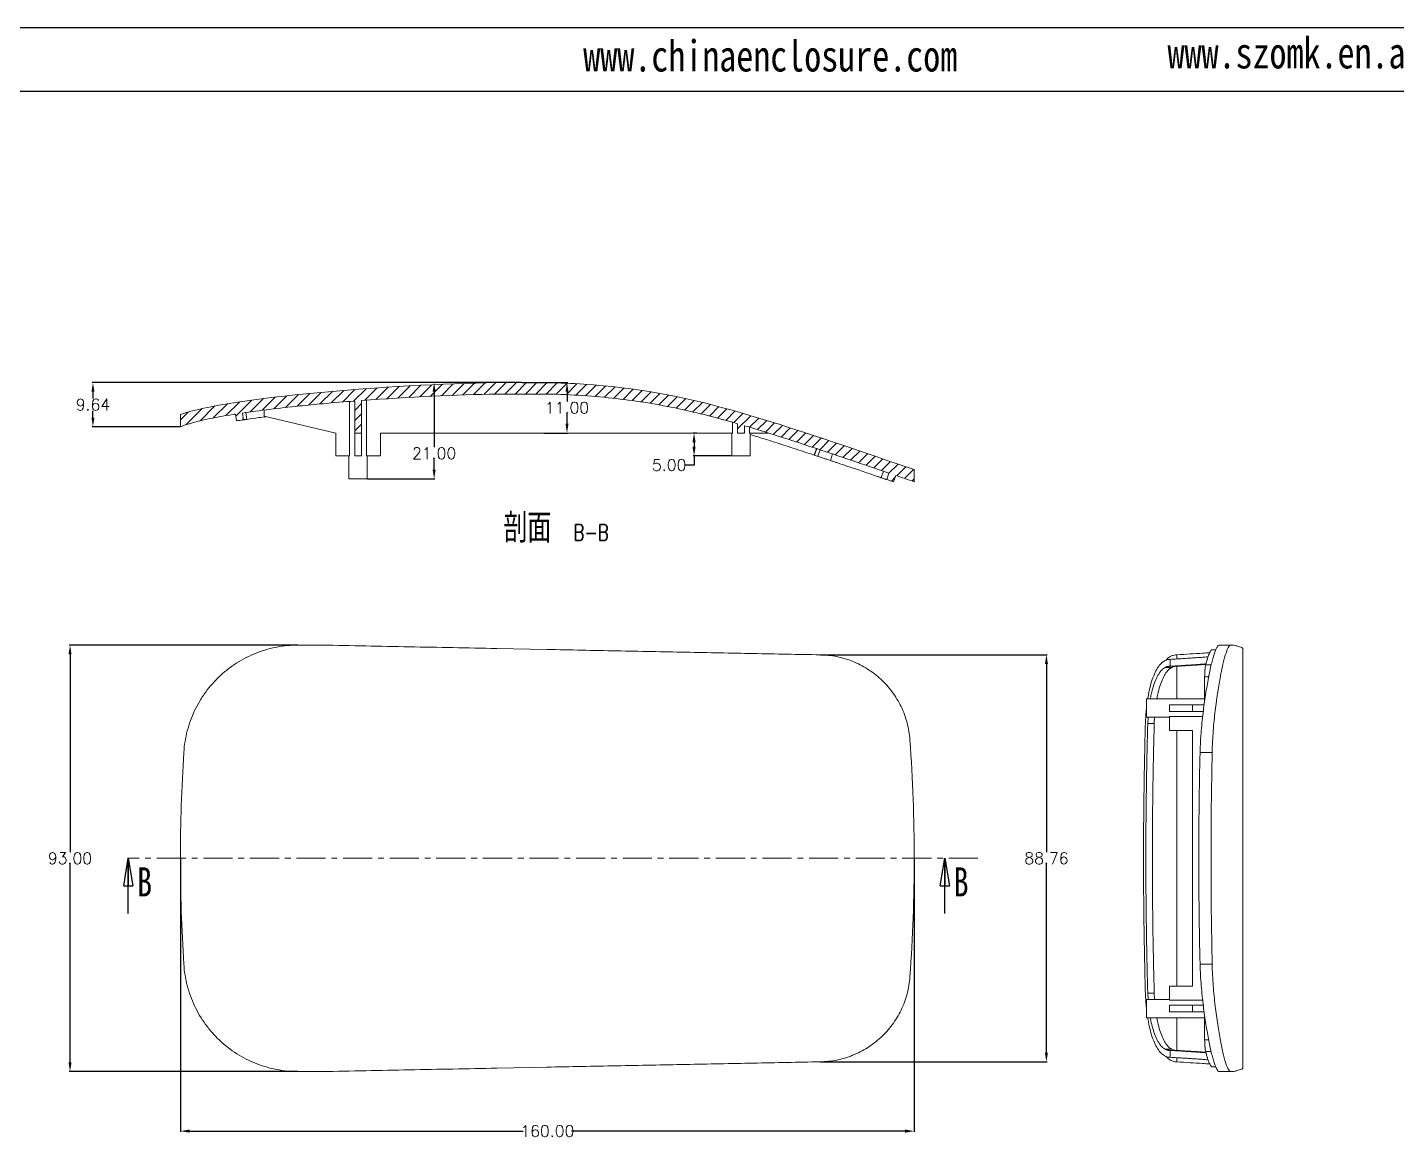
# Model space of a CAD drawing. Header units: inches. Extents: x 1181 to 2938, y 573 to 1158.
# Drawn here: x 2291.6 to 2590.2, y 915.7 to 1158.1 of the extents above; entities that cross this region are included whole.
import ezdxf

# ---------------------------------------------------------------- set-up
doc = ezdxf.new("R2010")
doc.units = ezdxf.units.IN
doc.linetypes.add('CENTER', pattern=[10.16, 6.35, -1.27, 1.27, -1.27])
doc.layers.add('文字', color=81, linetype='Continuous')
doc.styles.add('SLDTEXTSTYLE0', font='TXT', dxfattribs={"width": 0.75})
doc.styles.add('SLDTEXTSTYLE1', font='TXT', dxfattribs={"width": 0.75, "bigfont": 'bigfont'})
doc.styles.add('SLDTEXTSTYLE3', font='TXT', dxfattribs={"width": 0.75, "bigfont": 'bigfont'})
doc.styles.get("Standard").update_dxf_attribs({"font": 'txt', "bigfont": 'gbcbig.shx'})
doc.styles.add('宋体', font='', dxfattribs={"width": 0.8, "height": 3.5})
doc.styles.get('宋体').set_extended_font_data('SimSun')
doc.dimstyles.new('2.5', dxfattribs={"dimtxt": 2.5, "dimasz": 2, "dimexe": 0.18, "dimexo": 0.0625, "dimgap": 0.09, "dimtad": 0, "dimtih": 1, "dimtoh": 1, "dimzin": 0, "dimdsep": 46, "dimtxsty": 'Standard', "dimcen": 2, "dimadec": 0, "dimazin": 0, "dimtfac": 1, "dimtofl": 0, "dimtmove": 0, "dimatfit": 3, "dimfxl": 1, "dimtolj": 1, "dimtzin": 0, "dimarcsym": 0})

# ---------------------------------------------------------------- blocks, each defined once
blk = doc.blocks.new('_CLOSED')
at = {"color": 0, "linetype": 'ByBlock', "lineweight": -2}
for p, q in [((-1, 0.166667), (0, 0)), ((-1, 0.166667), (-1, -0.166667)), ((0, 0), (-1, -0.166667)), ((0, 0), (-1, 0))]:
    blk.add_line(p, q, dxfattribs=at)
blk = doc.blocks.new('SW_NOTE_3')
at = {"color": 0, "linetype": 'Continuous', "lineweight": 0, "attachment_point": 2}
for s, insert, char_height, style in [('剖面', (8.33, 8.19), 6.35, 'SLDTEXTSTYLE1'), ('B-B', (22.23, 5.8), 3.5, 'SLDTEXTSTYLE3')]:
    blk.add_mtext(s, dxfattribs=dict(at, insert=insert, char_height=char_height, style=style))
blk = doc.blocks.new('*D74')
at = {"color": 0, "lineweight": -2}
for p, q in [((2325.02, 976.81), (2325.02, 917.2)), ((2485.02, 976.81), (2485.02, 917.2)), ((2327.02, 917.38), (2399.72, 917.38)), ((2483.02, 917.38), (2410.32, 917.38))]:
    blk.add_line(p, q, dxfattribs=at)
at = {"color": 0}
for points in [[(2327.02, 917.72), (2327.02, 917.05), (2325.02, 917.38)], [(2483.02, 917.72), (2483.02, 917.05), (2485.02, 917.38)]]:
    blk.add_solid(points, dxfattribs=at)
at = {"layer": 'Defpoints', "color": 0}
for p in [(2325.02, 976.87), (2485.02, 976.87), (2485.02, 917.38)]:
    blk.add_point(p, dxfattribs=at)
at = {"color": 0, "insert": (2405.02, 917.38), "char_height": 2.5, "attachment_point": 5}
blk.add_mtext('\\A1;160.00', dxfattribs=at)
blk = doc.blocks.new('*D75')
at = {"color": 0, "lineweight": -2}
for p, q in [((2464.6, 1021.25), (2514.03, 1021.25)), ((2513.85, 1019.25), (2513.85, 978.21)), ((2513.85, 934.49), (2513.85, 975.53)), ((2464.6, 932.49), (2514.03, 932.49))]:
    blk.add_line(p, q, dxfattribs=at)
at = {"color": 0}
for points in [[(2513.51, 1019.25), (2514.18, 1019.25), (2513.85, 1021.25)], [(2513.51, 934.49), (2514.18, 934.49), (2513.85, 932.49)]]:
    blk.add_solid(points, dxfattribs=at)
at = {"layer": 'Defpoints', "color": 0}
for p in [(2464.54, 1021.25), (2513.85, 1021.25), (2464.54, 932.49)]:
    blk.add_point(p, dxfattribs=at)
at = {"color": 0, "insert": (2513.85, 976.87), "char_height": 2.5, "attachment_point": 5}
blk.add_mtext('\\A1;88.76', dxfattribs=at)
blk = doc.blocks.new('*D76')
at = {"color": 0, "lineweight": -2}
for p, q in [((2350.64, 1023.37), (2300.76, 1023.37)), ((2300.94, 1021.37), (2300.94, 978.21)), ((2300.94, 932.37), (2300.94, 975.53)), ((2350.64, 930.37), (2300.76, 930.37))]:
    blk.add_line(p, q, dxfattribs=at)
at = {"color": 0}
for points in [[(2300.61, 1021.37), (2301.27, 1021.37), (2300.94, 1023.37)], [(2300.61, 932.37), (2301.27, 932.37), (2300.94, 930.37)]]:
    blk.add_solid(points, dxfattribs=at)
at = {"layer": 'Defpoints', "color": 0}
for p in [(2300.94, 1023.37), (2350.71, 1023.37), (2350.71, 930.37)]:
    blk.add_point(p, dxfattribs=at)
at = {"color": 0, "insert": (2300.94, 976.87), "char_height": 2.5, "attachment_point": 5}
blk.add_mtext('\\A1;93.00', dxfattribs=at)
blk = doc.blocks.new('*D77')
at = {"color": 0, "lineweight": -2}
for p, q in [((2399.38, 1080.62), (2305.76, 1080.62)), ((2305.94, 1078.62), (2305.94, 1077.14)), ((2305.94, 1072.98), (2305.94, 1074.46)), ((2324.96, 1070.98), (2305.76, 1070.98))]:
    blk.add_line(p, q, dxfattribs=at)
at = {"color": 0}
for points in [[(2305.61, 1078.62), (2306.27, 1078.62), (2305.94, 1080.62)], [(2305.61, 1072.98), (2306.27, 1072.98), (2305.94, 1070.98)]]:
    blk.add_solid(points, dxfattribs=at)
at = {"layer": 'Defpoints', "color": 0}
for p in [(2399.44, 1080.62), (2305.94, 1070.98), (2325.02, 1070.98)]:
    blk.add_point(p, dxfattribs=at)
at = {"color": 0, "insert": (2305.94, 1075.8), "char_height": 2.5, "attachment_point": 5}
blk.add_mtext('\\A1;9.64', dxfattribs=at)
blk = doc.blocks.new('*D78')
at = {"color": 0, "lineweight": -2}
for p, q in [((2399.38, 1080.62), (2380.16, 1080.62)), ((2380.34, 1078.62), (2380.34, 1066.54)), ((2380.34, 1061.62), (2380.34, 1063.86)), ((2365.83, 1059.62), (2380.52, 1059.62))]:
    blk.add_line(p, q, dxfattribs=at)
at = {"color": 0}
for points in [[(2380, 1078.62), (2380.67, 1078.62), (2380.34, 1080.62)], [(2380, 1061.62), (2380.67, 1061.62), (2380.34, 1059.62)]]:
    blk.add_solid(points, dxfattribs=at)
at = {"layer": 'Defpoints', "color": 0}
for p in [(2380.34, 1080.62), (2399.44, 1080.62), (2365.77, 1059.62)]:
    blk.add_point(p, dxfattribs=at)
at = {"color": 0, "insert": (2380.34, 1065.2), "char_height": 2.5, "attachment_point": 5}
blk.add_mtext('\\A1;21.00', dxfattribs=at)
blk = doc.blocks.new('*D79')
at = {"color": 0, "lineweight": -2}
for p, q in [((2437.61, 1069.62), (2436.83, 1069.62)), ((2437.01, 1067.62), (2437.01, 1066.62)), ((2445.21, 1064.62), (2436.83, 1064.62)), ((2437.01, 1064.62), (2437.01, 1062.62)), ((2437.01, 1062.62), (2435.01, 1062.62))]:
    blk.add_line(p, q, dxfattribs=at)
at = {"color": 0}
for points in [[(2436.68, 1067.62), (2437.35, 1067.62), (2437.01, 1069.62)], [(2436.68, 1066.62), (2437.35, 1066.62), (2437.01, 1064.62)]]:
    blk.add_solid(points, dxfattribs=at)
at = {"layer": 'Defpoints', "color": 0}
for p in [(2437.67, 1069.62), (2437.01, 1064.62), (2445.27, 1064.62)]:
    blk.add_point(p, dxfattribs=at)
at = {"color": 0, "insert": (2431.59, 1062.62), "char_height": 2.5, "attachment_point": 5}
blk.add_mtext('\\A1;5.00', dxfattribs=at)
blk = doc.blocks.new('*D80')
at = {"color": 0, "lineweight": -2}
for p, q in [((2399.5, 1080.62), (2409.49, 1080.62)), ((2409.31, 1078.62), (2409.31, 1076.46)), ((2409.31, 1071.62), (2409.31, 1073.78)), ((2404.24, 1069.62), (2409.49, 1069.62))]:
    blk.add_line(p, q, dxfattribs=at)
at = {"color": 0}
for points in [[(2408.98, 1078.62), (2409.64, 1078.62), (2409.31, 1080.62)], [(2408.98, 1071.62), (2409.64, 1071.62), (2409.31, 1069.62)]]:
    blk.add_solid(points, dxfattribs=at)
at = {"layer": 'Defpoints', "color": 0}
for p in [(2399.44, 1080.62), (2409.31, 1080.62), (2404.17, 1069.62)]:
    blk.add_point(p, dxfattribs=at)
at = {"color": 0, "insert": (2409.31, 1075.12), "char_height": 2.5, "attachment_point": 5}
blk.add_mtext('\\A1;11.00', dxfattribs=at)

msp = doc.modelspace()

# ---------------------------------------------------------------- hatches: boundary and pattern name
at = {"linetype": 'Continuous', "lineweight": 0}
h = msp.add_hatch(dxfattribs=at)
h.set_pattern_fill('ANSI31', color=4, scale=0.5, style=0)
h.set_pattern_definition([(45, (0, 15.9233), (-1.122532, 1.122532), [])])
edge = h.paths.add_edge_path(flags=0)
edge.add_line((2479.516, 1060.87), (2479.033, 1059.45))
edge.add_spline(control_points=[(2479.033, 1059.45), (2479.534, 1059.279), (2480.035, 1059.109), (2480.535, 1058.938)], knot_values=[0.0166373, 0.0166373, 0.0166373, 0.0166373, 0.0182245, 0.0182245, 0.0182245, 0.0182245], weights=[1, 1, 1, 1], degree=3, periodic=0)
edge.add_line((2480.535, 1058.938), (2481.018, 1060.359))
edge.add_spline(control_points=[(2481.018, 1060.359), (2482.323, 1059.915), (2483.656, 1059.462), (2485.018, 1059)], knot_values=[0.8947239, 0.8947239, 0.8947239, 0.8947239, 1.0781393, 1.0781393, 1.0781393, 1.0781393], weights=[1, 1, 1, 1], degree=3, periodic=0)
edge.add_line((2485.018, 1059), (2485.018, 1061.64))
edge.add_spline(control_points=[(2485.018, 1061.64), (2451.442, 1073.034), (2434.251, 1079.395), (2407.77, 1080.555), (2404.903, 1080.617)], knot_values=[0.0003332, 0.0003332, 0.0003332, 0.0003332, 0.505522, 0.5616911, 0.5616911, 0.5616911, 0.5616911], weights=[1, 1, 1, 1, 1], degree=3, periodic=0)
edge.add_line((2404.903, 1080.617), (2393.973, 1080.617))
edge.add_spline(control_points=[(2393.973, 1080.617), (2370.777, 1080.203), (2335.751, 1077.446), (2325.018, 1073.657)], knot_values=[0.6262691, 0.6262691, 0.6262691, 0.6262691, 0.9987031, 0.9987031, 0.9987031, 0.9987031], weights=[1, 1, 1, 1], degree=3, periodic=0)
edge.add_line((2325.018, 1073.657), (2325.018, 1070.975))
edge.add_spline(control_points=[(2325.018, 1070.975), (2326.236, 1071.502), (2328.24, 1072.07), (2332.463, 1072.974), (2334.382, 1073.326), (2336.662, 1073.692), (2336.84, 1073.72), (2337.018, 1073.748)], knot_values=[-0.1276817, -0.1276817, -0.1276817, -0.1276817, 0.25, 0.25, 0.5, 0.5, 0.520938, 0.520938, 0.520938, 0.520938], weights=[1, 1, 1, 1, 1, 1, 1, 1], degree=3, periodic=0)
edge.add_line((2337.018, 1073.748), (2337.251, 1072.266))
edge.add_spline(control_points=[(2337.251, 1072.266), (2337.747, 1072.344), (2338.243, 1072.42), (2338.739, 1072.494)], knot_values=[0, 0, 0, 0, 0.0015043, 0.0015043, 0.0015043, 0.0015043], weights=[1, 1, 1, 1], degree=3, periodic=0)
edge.add_line((2338.739, 1072.494), (2338.518, 1073.977))
edge.add_spline(control_points=[(2338.518, 1073.977), (2342.254, 1074.533), (2346.475, 1075.048), (2350.962, 1075.511)], knot_values=[0.578401, 0.578401, 0.578401, 0.578401, 1, 1, 1, 1], weights=[1, 1, 1, 1], degree=3, periodic=0)
edge.add_spline(control_points=[(2350.962, 1075.511), (2352.651, 1075.686), (2354.377, 1075.853), (2356.13, 1076.013)], knot_values=[0, 0, 0, 0, 1, 1, 1, 1], weights=[1, 1, 1, 1], degree=3, periodic=0)
edge.add_spline(control_points=[(2356.13, 1076.013), (2358.39, 1076.219), (2360.694, 1076.412), (2363.018, 1076.591)], knot_values=[0, 0, 0, 0, 0.1787733, 0.1787733, 0.1787733, 0.1787733], weights=[1, 1, 1, 1], degree=3, periodic=0)
edge.add_line((2363.018, 1076.591), (2363.018, 1069.617))
edge.add_line((2363.018, 1069.617), (2364.518, 1069.617))
edge.add_line((2364.518, 1069.617), (2364.518, 1076.705))
edge.add_spline(control_points=[(2364.518, 1076.705), (2374.73, 1077.465), (2385.228, 1077.96), (2393.996, 1078.117)], knot_values=[0.2171637, 0.2171637, 0.2171637, 0.2171637, 1, 1, 1, 1], weights=[1, 1, 1, 1], degree=3, periodic=0)
edge.add_line((2393.996, 1078.117), (2404.876, 1078.117))
edge.add_spline(control_points=[(2404.876, 1078.117), (2407.685, 1078.056), (2410.277, 1077.942), (2415.276, 1077.615), (2417.682, 1077.401), (2424.724, 1076.602), (2429.186, 1075.862), (2437.855, 1074.008), (2442.053, 1072.928), (2446.518, 1071.641)], knot_values=[0, 0, 0, 0, 0.125, 0.125, 0.25, 0.25, 0.5, 0.5, 0.729582, 0.729582, 0.729582, 0.729582], weights=[1, 1, 1, 1, 1, 1, 1, 1, 1, 1], degree=3, periodic=0)
edge.add_line((2446.518, 1071.641), (2446.518, 1069.617))
edge.add_line((2446.518, 1069.617), (2448.018, 1069.617))
edge.add_line((2448.018, 1069.617), (2448.018, 1071.203))
edge.add_spline(control_points=[(2448.018, 1071.203), (2452.847, 1069.781), (2458.005, 1068.12), (2463.748, 1066.206)], knot_values=[0.7551165, 0.7551165, 0.7551165, 0.7551165, 1, 1, 1, 1], weights=[1, 1, 1, 1], degree=3, periodic=0)
edge.add_spline(control_points=[(2463.748, 1066.206), (2468.547, 1064.607), (2473.754, 1062.83), (2479.516, 1060.87)], knot_values=[0, 0, 0, 0, 0.8237288, 0.8237288, 0.8237288, 0.8237288], weights=[1, 1, 1, 1], degree=3, periodic=0)

# ---------------------------------------------------------------- linework, layer by layer
for p, q in [((2110.635, 1158.076), (2938.16, 1158.076)), ((2132.048, 1144.144), (2924.229, 1144.144))]:
    msp.add_line(p, q)
at = {"color": 7, "linetype": 'Continuous', "lineweight": 15}
for p, q in [((2393.973, 1080.617), (2404.903, 1080.617)), ((2404.876, 1078.117), (2393.996, 1078.117)), ((2361.914, 1076.505), (2361.914, 1064.617)), ((2363.018, 1076.591), (2363.018, 1069.617)), ((2364.518, 1069.617), (2364.518, 1076.705)), ((2365.622, 1064.617), (2365.622, 1076.786)), ((2325.018, 1073.657), (2325.018, 1070.975)), ((2337.251, 1072.266), (2337.018, 1073.748)), ((2338.518, 1073.977), (2338.739, 1072.494)), ((2339.255, 1074.086), (2339.47, 1072.601)), ((2343.251, 1074.628), (2343.251, 1073.265)), ((2343.251, 1073.265), (2358.914, 1069.617)), ((2445.414, 1071.956), (2445.414, 1069.617)), ((2358.914, 1064.617), (2358.914, 1069.617)), ((2364.518, 1069.617), (2363.018, 1069.617)), ((2363.018, 1064.617), (2363.018, 1069.617)), ((2364.518, 1064.617), (2364.518, 1069.617)), ((2368.622, 1069.617), (2445.414, 1069.617)), ((2368.622, 1064.617), (2368.622, 1069.617)), ((2445.268, 1069.617), (2445.268, 1064.617)), ((2446.518, 1071.641), (2446.518, 1069.617)), ((2448.018, 1069.617), (2446.518, 1069.617)), ((2448.018, 1069.617), (2448.018, 1071.203)), ((2449.122, 1069.617), (2449.122, 1070.876)), ((2449.122, 1069.617), (2453.234, 1069.617)), ((2449.268, 1064.617), (2449.268, 1069.617)), ((2463.699, 1066.222), (2463.225, 1064.799)), ((2463.748, 1066.206), (2463.274, 1064.783)), ((2464.49, 1065.959), (2464.014, 1064.536)), ((2358.914, 1064.617), (2361.914, 1064.617)), ((2361.768, 1064.617), (2361.768, 1059.617)), ((2363.018, 1064.617), (2364.518, 1064.617)), ((2365.622, 1064.617), (2368.622, 1064.617)), ((2365.768, 1059.617), (2365.768, 1064.617)), ((2449.268, 1064.617), (2445.268, 1064.617)), ((2463.274, 1064.783), (2463.225, 1064.799)), ((2467.213, 1065.045), (2466.734, 1063.623)), ((2478.301, 1061.283), (2477.817, 1059.863)), ((2479.033, 1059.45), (2479.516, 1060.87)), ((2481.018, 1060.359), (2480.535, 1058.938)), ((2485.018, 1059), (2485.018, 1061.64)), ((2365.768, 1059.617), (2361.768, 1059.617)), ((2480.535, 1058.938), (2479.033, 1059.45)), ((2404.903, 1022.411), (2393.973, 1022.624)), ((2550.779, 1022.368), (2550.072, 1022.368)), ((2551.564, 1023.368), (2554.077, 1023.368)), ((2556.697, 931.112), (2556.697, 1022.624)), ((2541.124, 1018.48), (2539.703, 1018.48)), ((2542.038, 1018.747), (2540.615, 1018.747)), ((2540.862, 1020.262), (2540.869, 1020.262)), ((2540.862, 1018.761), (2540.862, 1020.262)), ((2540.862, 1018.761), (2540.879, 1018.762)), ((2542.285, 1018.761), (2540.862, 1018.761)), ((2542.302, 1018.762), (2540.879, 1018.762)), ((2542.285, 1018.761), (2542.302, 1018.762)), ((2548.346, 1016.446), (2548.346, 1011.172)), ((2548.346, 1011.618), (2535.697, 1011.618)), ((2535.697, 1009.618), (2535.697, 1011.618)), ((2535.697, 1007.618), (2535.697, 1009.618)), ((2540.697, 1010.368), (2540.697, 1008.868)), ((2540.697, 1010.368), (2545.697, 1010.368)), ((2545.697, 1010.368), (2545.697, 1008.868)), ((2548.237, 1010.368), (2545.697, 1010.368)), ((2535.697, 1007.618), (2540.697, 1007.618)), ((2535.942, 1006.303), (2536.018, 1007.618)), ((2537.362, 1006.303), (2535.942, 1006.303)), ((2537.362, 1006.303), (2537.438, 1007.618)), ((2540.697, 1008.868), (2545.697, 1008.868)), ((2540.697, 1007.764), (2547.913, 1007.764)), ((2540.697, 1007.764), (2540.697, 1004.764)), ((2548.037, 1008.868), (2545.697, 1008.868)), ((2540.697, 1004.764), (2545.697, 1004.764)), ((2545.697, 1004.764), (2545.697, 948.972)), ((2549.983, 999.964), (2547.345, 999.964)), ((2547.345, 953.773), (2549.983, 953.773)), ((2536.018, 946.118), (2535.942, 947.433)), ((2537.362, 947.433), (2535.942, 947.433)), ((2537.438, 946.118), (2537.362, 947.433)), ((2540.697, 945.972), (2540.697, 948.972)), ((2540.697, 948.972), (2545.697, 948.972)), ((2540.697, 946.118), (2535.697, 946.118)), ((2535.697, 946.118), (2535.697, 944.118)), ((2535.697, 944.118), (2535.697, 942.118)), ((2540.697, 945.972), (2547.908, 945.972)), ((2540.697, 943.368), (2540.697, 944.868)), ((2540.697, 944.868), (2545.697, 944.868)), ((2545.697, 943.368), (2545.697, 944.868)), ((2545.697, 944.868), (2548.042, 944.868)), ((2535.697, 942.118), (2548.346, 942.118)), ((2540.697, 943.368), (2545.697, 943.368)), ((2548.231, 943.368), (2545.697, 943.368)), ((2548.346, 942.574), (2548.346, 937.291)), ((2541.123, 935.257), (2539.702, 935.257)), ((2542.038, 934.989), (2540.615, 934.989)), ((2540.862, 933.475), (2540.862, 934.975)), ((2540.879, 934.974), (2540.862, 934.975)), ((2542.285, 934.975), (2540.862, 934.975)), ((2542.302, 934.974), (2540.879, 934.974)), ((2542.302, 934.974), (2542.285, 934.975)), ((2540.869, 933.474), (2540.862, 933.475)), ((2404.903, 931.325), (2393.973, 931.112)), ((2550.767, 931.368), (2550.072, 931.368)), ((2554.077, 930.368), (2551.564, 930.368))]:
    msp.add_line(p, q, dxfattribs=at)
at = {"color": 8, "linetype": 'Continuous', "lineweight": 15}
for p, q in [((2542.285, 1020.346), (2542.285, 1021.262)), ((2542.285, 1011.618), (2542.285, 1018.761)), ((2549.771, 1019.028), (2548.569, 1019.028)), ((2549.223, 1016.446), (2548.346, 1016.446)), ((2542.285, 948.972), (2542.285, 1004.764)), ((2542.285, 934.975), (2542.285, 942.118)), ((2549.223, 937.291), (2548.346, 937.291)), ((2549.77, 934.708), (2548.569, 934.708)), ((2542.285, 932.474), (2542.285, 933.39))]:
    msp.add_line(p, q, dxfattribs=at)
at = {"color": 1, "linetype": 'CENTER', "lineweight": 0}
msp.add_line((2498.921, 976.868), (2313.466, 976.868), dxfattribs=at)
at = {"color": 7, "linetype": 'Continuous', "lineweight": 30}
for p, q in [((2313.642, 964.868), (2313.642, 976.868)), ((2491.688, 964.868), (2491.688, 976.868))]:
    msp.add_line(p, q, dxfattribs=at)
at = {"color": 7, "linetype": 'Continuous', "lineweight": 15}
for points in [[(2325.018, 1073.657), (2335.751, 1077.446), (2370.777, 1080.203), (2393.973, 1080.617)], [(2393.996, 1078.117), (2385.228, 1077.96), (2374.73, 1077.465), (2364.518, 1076.705)], [(2350.962, 1075.511), (2346.475, 1075.048), (2342.254, 1074.533), (2338.518, 1073.977)], [(2356.13, 1076.013), (2354.377, 1075.853), (2352.651, 1075.686), (2350.962, 1075.511)], [(2363.018, 1076.591), (2360.694, 1076.412), (2358.39, 1076.219), (2356.13, 1076.013)], [(2338.739, 1072.494), (2338.243, 1072.42), (2337.747, 1072.344), (2337.251, 1072.266)], [(2463.748, 1066.206), (2458.005, 1068.12), (2452.847, 1069.781), (2448.018, 1071.203)], [(2479.516, 1060.87), (2473.754, 1062.83), (2468.547, 1064.607), (2463.748, 1066.206)], [(2464.014, 1064.536), (2463.766, 1064.619), (2463.519, 1064.701), (2463.274, 1064.783)], [(2485.018, 1059), (2483.656, 1059.462), (2482.323, 1059.915), (2481.018, 1060.359)], [(2350.705, 1023.368), (2352.404, 1023.368), (2354.141, 1023.368), (2355.903, 1023.368)], [(2542.021, 1021.246), (2542.11, 1021.251), (2542.197, 1021.257), (2542.285, 1021.262)], [(2554.077, 1023.368), (2554.253, 1023.368), (2554.421, 1023.368), (2554.582, 1023.368)], [(2539.614, 1019.956), (2539.943, 1020.13), (2540.274, 1020.227), (2540.605, 1020.246)], [(2540.605, 1020.246), (2540.691, 1020.251), (2540.777, 1020.256), (2540.862, 1020.262)], [(2540.615, 1018.747), (2540.698, 1018.752), (2540.78, 1018.756), (2540.862, 1018.761)], [(2541.124, 1018.48), (2541.427, 1018.64), (2541.732, 1018.729), (2542.038, 1018.747)], [(2542.038, 1018.747), (2542.121, 1018.752), (2542.203, 1018.756), (2542.285, 1018.761)], [(2484.097, 1002.676), (2484.712, 994.074), (2485.325, 976.868), (2484.712, 959.662), (2484.097, 951.06)], [(2325.756, 953.773), (2325.264, 961.471), (2324.773, 976.868), (2325.264, 992.265), (2325.756, 999.964)], [(2547.345, 953.773), (2547.167, 961.471), (2546.942, 976.868), (2547.167, 992.265), (2547.345, 999.964)], [(2549.983, 953.773), (2549.826, 961.471), (2549.646, 976.868), (2549.826, 992.265), (2549.983, 999.964)], [(2540.862, 934.975), (2540.78, 934.98), (2540.698, 934.985), (2540.615, 934.989)], [(2542.038, 934.989), (2541.732, 935.007), (2541.426, 935.096), (2541.123, 935.257)], [(2542.285, 934.975), (2542.203, 934.98), (2542.121, 934.985), (2542.038, 934.989)], [(2540.605, 933.49), (2540.273, 933.509), (2539.942, 933.606), (2539.613, 933.78)], [(2540.862, 933.475), (2540.777, 933.48), (2540.691, 933.485), (2540.605, 933.49)], [(2542.021, 932.49), (2542.11, 932.485), (2542.197, 932.48), (2542.285, 932.474)], [(2350.705, 930.368), (2352.404, 930.368), (2354.141, 930.368), (2355.903, 930.368)], [(2554.077, 930.368), (2554.253, 930.368), (2554.421, 930.368), (2554.582, 930.368)]]:
    msp.add_open_spline(points, degree=3, dxfattribs=at)
for points, knots in [([(2446.518, 1071.641), (2442.053, 1072.928), (2437.855, 1074.008), (2429.186, 1075.862), (2424.724, 1076.602), (2417.682, 1077.401), (2415.276, 1077.615), (2410.277, 1077.942), (2407.685, 1078.056), (2404.876, 1078.117)], [0.27041797, 0.27041797, 0.27041797, 0.27041797, 0.5, 0.5, 0.75, 0.75, 0.875, 0.875, 1, 1, 1, 1]), ([(2404.903, 1080.617), (2407.77, 1080.555), (2434.251, 1079.395), (2451.442, 1073.034), (2485.018, 1061.64)], [0.43830889, 0.43830889, 0.43830889, 0.43830889, 0.494478, 0.99966684, 0.99966684, 0.99966684, 0.99966684]), ([(2337.018, 1073.748), (2336.84, 1073.72), (2336.662, 1073.692), (2334.382, 1073.326), (2332.463, 1072.974), (2328.24, 1072.07), (2326.236, 1071.502), (2325.018, 1070.975)], [0.30661077, 0.30661077, 0.30661077, 0.30661077, 0.32754877, 0.32754877, 0.57754877, 0.57754877, 0.95523045, 0.95523045, 0.95523045, 0.95523045]), ([(2339.47, 1072.601), (2339.442, 1072.597), (2339.388, 1072.589), (2339.31, 1072.578), (2339.237, 1072.567), (2339.144, 1072.554), (2339.038, 1072.538), (2338.931, 1072.522), (2338.846, 1072.51), (2338.785, 1072.501), (2338.746, 1072.495), (2338.741, 1072.494), (2338.739, 1072.494)], [0, 0, 0, 0, 0.0625424, 0.1247652, 0.1869392, 0.249334, 0.3745479, 0.4995097, 0.624915, 0.7501059, 0.8750947, 1, 1, 1, 1]), ([(2343.678, 1073.166), (2343.155, 1073.101), (2341.685, 1072.917), (2340.338, 1072.725), (2339.47, 1072.601)], [0, 0, 0, 0, 0.3557724, 1, 1, 1, 1]), ([(2463.225, 1064.799), (2461.862, 1065.252), (2459.139, 1066.156), (2455.048, 1067.476), (2451.76, 1068.516), (2449.83, 1069.092), (2449.268, 1069.259)], [0, 0, 0, 0, 0.2940158, 0.5874973, 0.8800338, 1, 1, 1, 1]), ([(2466.734, 1063.623), (2466.606, 1063.667), (2466.349, 1063.753), (2465.962, 1063.883), (2465.574, 1064.013), (2465.185, 1064.144), (2464.796, 1064.274), (2464.405, 1064.405), (2464.145, 1064.492), (2464.014, 1064.536)], [0, 0, 0, 0, 0.1428997, 0.2856923, 0.4284333, 0.5711788, 0.7139845, 0.8569063, 1, 1, 1, 1]), ([(2477.817, 1059.863), (2477.808, 1059.866), (2477.788, 1059.873), (2477.75, 1059.886), (2477.704, 1059.902), (2477.65, 1059.92), (2477.588, 1059.941), (2477.519, 1059.965), (2477.379, 1060.012), (2477.13, 1060.097), (2476.715, 1060.238), (2476.217, 1060.408), (2475.446, 1060.67), (2474.295, 1061.062), (2472.933, 1061.525), (2471.743, 1061.929), (2470.805, 1062.247), (2469.83, 1062.578), (2468.935, 1062.881), (2468.135, 1063.151), (2467.44, 1063.386), (2466.969, 1063.544), (2466.734, 1063.623)], [0, 0, 0, 0, 0.0179005, 0.0357703, 0.0536208, 0.0714633, 0.0893092, 0.1071697, 0.1250559, 0.1876371, 0.2501728, 0.3126826, 0.3751484, 0.5002778, 0.6250696, 0.6876652, 0.7502938, 0.8126515, 0.8750594, 0.9167012, 0.9583178, 1, 1, 1, 1]), ([(2479.033, 1059.45), (2479.033, 1059.45), (2479.033, 1059.45), (2478.982, 1059.467), (2478.792, 1059.532), (2478.564, 1059.609), (2478.354, 1059.681), (2478.109, 1059.764), (2477.915, 1059.83), (2477.817, 1059.863)], [0, 0, 0, 0, 0.0002302, 0.2504307, 0.5001138, 0.6256701, 0.750827, 0.8755989, 1, 1, 1, 1]), ([(2350.705, 1023.368), (2349.12, 1023.368), (2347.561, 1023.219), (2345.261, 1022.781), (2344.501, 1022.599), (2342.993, 1022.162), (2342.242, 1021.905), (2340.049, 1021.038), (2338.659, 1020.33), (2336.681, 1019.079), (2336.04, 1018.63), (2335.105, 1017.908), (2334.798, 1017.658), (2334.199, 1017.148), (2333.906, 1016.887), (2332.478, 1015.55), (2331.445, 1014.384), (2330.291, 1012.804), (2330.067, 1012.482), (2329.633, 1011.826), (2329.422, 1011.49), (2328.817, 1010.473), (2328.448, 1009.78), (2327.443, 1007.66), (2326.908, 1006.19), (2326.312, 1003.897), (2326.147, 1003.116), (2325.896, 1001.548), (2325.807, 1000.759), (2325.756, 999.964)], [0, 0, 0, 0, 0.125, 0.125, 0.1875, 0.1875, 0.25, 0.25, 0.375, 0.375, 0.4375, 0.4375, 0.46875, 0.46875, 0.5, 0.5, 0.625, 0.625, 0.65625, 0.65625, 0.6875, 0.6875, 0.75, 0.75, 0.875, 0.875, 0.9375, 0.9375, 1, 1, 1, 1]), ([(2355.903, 1023.368), (2359.069, 1023.306), (2362.237, 1023.244), (2368.576, 1023.121), (2371.747, 1023.059), (2378.092, 1022.935), (2381.266, 1022.873), (2387.617, 1022.749), (2390.794, 1022.687), (2393.973, 1022.624)], [0, 0, 0, 0, 0.25, 0.25, 0.5, 0.5, 0.75, 0.75, 1, 1, 1, 1]), ([(2404.903, 1022.411), (2410.013, 1022.311), (2415.095, 1022.212), (2422.66, 1022.064), (2425.172, 1022.015), (2430.176, 1021.917), (2432.668, 1021.869), (2437.634, 1021.772), (2440.108, 1021.723), (2445.042, 1021.627), (2447.501, 1021.579), (2454.84, 1021.436), (2459.694, 1021.341), (2464.538, 1021.246)], [0, 0, 0, 0, 0.25, 0.25, 0.375, 0.375, 0.5, 0.5, 0.625, 0.625, 0.75, 0.75, 1, 1, 1, 1]), ([(2484.097, 1002.676), (2484.006, 1003.953), (2483.795, 1005.198), (2483.308, 1007.021), (2483.117, 1007.62), (2482.677, 1008.805), (2482.427, 1009.391), (2481.606, 1011.087), (2480.962, 1012.151), (2479.854, 1013.648), (2479.459, 1014.132), (2478.628, 1015.06), (2478.195, 1015.5), (2476.845, 1016.751), (2475.878, 1017.495), (2474.327, 1018.477), (2473.793, 1018.781), (2472.711, 1019.335), (2472.161, 1019.585), (2470.484, 1020.258), (2469.332, 1020.605), (2466.955, 1021.089), (2465.751, 1021.223), (2464.538, 1021.246)], [0, 0, 0, 0, 0.125, 0.125, 0.1875, 0.1875, 0.25, 0.25, 0.375, 0.375, 0.4375, 0.4375, 0.5, 0.5, 0.625, 0.625, 0.6875, 0.6875, 0.75, 0.75, 0.875, 0.875, 1, 1, 1, 1]), ([(2539.865, 1020.03), (2539.952, 1020.13), (2540.273, 1020.504), (2540.801, 1020.865), (2541.436, 1021.169), (2541.826, 1021.221), (2542.021, 1021.246)], [0, 0, 0, 0, 0.12488141, 0.46501999, 0.73250953, 1, 1, 1, 1]), ([(2542.285, 1021.262), (2543.258, 1021.319), (2545.204, 1021.434), (2547.579, 1021.588), (2548.998, 1021.685), (2549.476, 1021.724), (2549.479, 1021.724)], [0, 0, 0, 0, 0.37430477, 0.74857256, 0.99846322, 1, 1, 1, 1]), ([(2551.564, 1023.368), (2551.399, 1023.368), (2551.227, 1023.219), (2550.956, 1022.78), (2550.864, 1022.598), (2550.675, 1022.161), (2550.577, 1021.905), (2550.283, 1021.037), (2550.082, 1020.329), (2549.775, 1019.077), (2549.671, 1018.628), (2549.514, 1017.906), (2549.462, 1017.656), (2549.357, 1017.146), (2549.304, 1016.885), (2549.044, 1015.548), (2548.838, 1014.382), (2548.586, 1012.802), (2548.536, 1012.48), (2548.437, 1011.824), (2548.388, 1011.488), (2548.243, 1010.471), (2548.15, 1009.779), (2547.885, 1007.659), (2547.726, 1006.19), (2547.536, 1003.898), (2547.481, 1003.117), (2547.395, 1001.549), (2547.363, 1000.759), (2547.345, 999.964)], [0, 0, 0, 0, 0.125, 0.125, 0.1875, 0.1875, 0.25, 0.25, 0.375, 0.375, 0.4375, 0.4375, 0.46875, 0.46875, 0.5, 0.5, 0.625, 0.625, 0.65625, 0.65625, 0.6875, 0.6875, 0.75, 0.75, 0.875, 0.875, 0.9375, 0.9375, 1, 1, 1, 1]), ([(2550.072, 1022.368), (2549.85, 1022.368), (2549.611, 1022.083), (2549.349, 1021.495), (2549.341, 1021.478), (2549.325, 1021.442), (2549.317, 1021.423), (2549.294, 1021.367), (2549.278, 1021.329), (2549.23, 1021.211), (2549.198, 1021.128), (2549.101, 1020.866), (2549.036, 1020.674), (2548.953, 1020.413), (2548.937, 1020.361), (2548.904, 1020.253), (2548.887, 1020.198), (2548.838, 1020.031), (2548.804, 1019.915), (2548.704, 1019.556), (2548.637, 1019.3), (2548.569, 1019.028)], [0, 0, 0, 0, 0.49999998, 0.49999998, 0.51562498, 0.51562498, 0.53124998, 0.53124998, 0.56249998, 0.56249998, 0.62499997, 0.62499997, 0.74999997, 0.74999997, 0.78124997, 0.78124997, 0.81249997, 0.81249997, 0.87499996, 0.87499996, 0.99999996, 0.99999996, 0.99999996, 0.99999996]), ([(2554.077, 1023.368), (2553.913, 1023.368), (2553.743, 1023.219), (2553.474, 1022.781), (2553.383, 1022.599), (2553.195, 1022.162), (2553.099, 1021.905), (2552.807, 1021.038), (2552.609, 1020.33), (2552.306, 1019.079), (2552.204, 1018.63), (2552.05, 1017.908), (2551.998, 1017.658), (2551.895, 1017.148), (2551.844, 1016.887), (2551.589, 1015.55), (2551.388, 1014.384), (2551.145, 1012.804), (2551.097, 1012.482), (2551.001, 1011.826), (2550.954, 1011.49), (2550.815, 1010.473), (2550.726, 1009.78), (2550.475, 1007.66), (2550.328, 1006.19), (2550.154, 1003.897), (2550.105, 1003.116), (2550.027, 1001.548), (2549.999, 1000.759), (2549.983, 999.964)], [0, 0, 0, 0, 0.125, 0.125, 0.1875, 0.1875, 0.25, 0.25, 0.375, 0.375, 0.4375, 0.4375, 0.46875, 0.46875, 0.5, 0.5, 0.625, 0.625, 0.65625, 0.65625, 0.6875, 0.6875, 0.75, 0.75, 0.875, 0.875, 0.9375, 0.9375, 1, 1, 1, 1]), ([(2554.582, 1023.368), (2554.87, 1023.306), (2555.126, 1023.244), (2555.586, 1023.121), (2555.789, 1023.059), (2556.145, 1022.935), (2556.297, 1022.873), (2556.544, 1022.749), (2556.64, 1022.687), (2556.697, 1022.624)], [0, 0, 0, 0, 0.25, 0.25, 0.5, 0.5, 0.75, 0.75, 1, 1, 1, 1]), ([(2535.919, 1011.618), (2536.027, 1012.244), (2536.263, 1013.615), (2536.768, 1015.445), (2537.383, 1017.108), (2538.077, 1018.429), (2538.825, 1019.428), (2539.351, 1019.78), (2539.614, 1019.956)], [0, 0, 0, 0, 0.1443547, 0.3157821, 0.4867487, 0.6581751, 0.8289782, 1, 1, 1, 1]), ([(2536.499, 1011.618), (2536.559, 1011.961), (2536.737, 1012.971), (2537.145, 1014.416), (2537.696, 1015.916), (2538.32, 1017.105), (2538.993, 1018.004), (2539.466, 1018.321), (2539.703, 1018.48)], [0, 0, 0, 0, 0.0935681, 0.2751723, 0.4562866, 0.6378856, 0.8188264, 1, 1, 1, 1]), ([(2537.919, 1011.618), (2537.979, 1011.961), (2538.157, 1012.971), (2538.565, 1014.416), (2539.116, 1015.916), (2539.741, 1017.105), (2540.414, 1018.004), (2540.887, 1018.321), (2541.124, 1018.48)], [0, 0, 0, 0, 0.0935372, 0.27509, 0.4561706, 0.6377645, 0.8187403, 1, 1, 1, 1]), ([(2539.703, 1018.48), (2539.746, 1018.502), (2539.832, 1018.546), (2539.962, 1018.601), (2540.093, 1018.648), (2540.223, 1018.686), (2540.354, 1018.715), (2540.484, 1018.737), (2540.571, 1018.743), (2540.615, 1018.747)], [0, 0, 0, 0, 0.1428997, 0.2856923, 0.4284333, 0.5711788, 0.7139845, 0.8569063, 1, 1, 1, 1]), ([(2540.869, 1020.262), (2541.321, 1020.289), (2542.226, 1020.342), (2543.549, 1020.422), (2544.805, 1020.5), (2545.985, 1020.577), (2547.112, 1020.655), (2548.173, 1020.733), (2548.8, 1020.787), (2549.098, 1020.812)], [0, 0, 0, 0, 0.14741944, 0.29456163, 0.44122076, 0.57774552, 0.71460019, 0.86416854, 1, 1, 1, 1]), ([(2540.879, 1018.762), (2541.331, 1018.789), (2542.235, 1018.842), (2543.557, 1018.922), (2544.812, 1019.001), (2545.991, 1019.078), (2547.114, 1019.155), (2548.011, 1019.221), (2548.489, 1019.261), (2548.638, 1019.274)], [0, 0, 0, 0, 0.1583155, 0.3163433, 0.4738623, 0.6204722, 0.7674291, 0.9280734, 1, 1, 1, 1]), ([(2542.302, 1018.762), (2542.799, 1018.791), (2543.792, 1018.85), (2545.242, 1018.938), (2546.598, 1019.023), (2547.723, 1019.097), (2548.354, 1019.142), (2548.606, 1019.159)], [0, 0, 0, 0, 0.2222664, 0.4442497, 0.6656874, 0.8663402, 1, 1, 1, 1]), ([(2548.569, 1019.028), (2548.552, 1018.962), (2548.537, 1018.889), (2548.506, 1018.73), (2548.492, 1018.646), (2548.464, 1018.459), (2548.451, 1018.361), (2548.428, 1018.155), (2548.417, 1018.048), (2548.387, 1017.707), (2548.372, 1017.467), (2548.351, 1016.963), (2548.346, 1016.706), (2548.346, 1016.446)], [0, 0, 0, 0, 0.125, 0.125, 0.25, 0.25, 0.375, 0.375, 0.5, 0.5, 0.75, 0.75, 1, 1, 1, 1]), ([(2535.434, 1006.427), (2535.465, 1007.268), (2535.51, 1008.472), (2535.653, 1009.593), (2535.697, 1009.932)], [0, 0, 0, 0, 0.6982897, 1, 1, 1, 1]), ([(2535.434, 947.309), (2535.296, 952.204), (2535.191, 957.127), (2535.119, 962.233), (2535.117, 962.385), (2535.113, 962.693), (2535.111, 962.847), (2535.105, 963.308), (2535.101, 963.616), (2535.09, 964.539), (2535.083, 965.155), (2535.063, 967.002), (2535.052, 968.234), (2535.026, 971.934), (2535.018, 974.403), (2535.018, 979.347), (2535.026, 981.814), (2535.061, 986.744), (2535.087, 989.206), (2535.124, 991.819), (2535.126, 991.975), (2535.131, 992.284), (2535.133, 992.438), (2535.14, 992.902), (2535.145, 993.211), (2535.159, 994.137), (2535.17, 994.755), (2535.202, 996.605), (2535.226, 997.837), (2535.304, 1001.528), (2535.365, 1003.981), (2535.434, 1006.427)], [0, 0, 0, 0, 0.25, 0.25, 0.2578125, 0.2578125, 0.265625, 0.265625, 0.28125, 0.28125, 0.3125, 0.3125, 0.375, 0.375, 0.5, 0.5, 0.62499999, 0.62499999, 0.74999999, 0.74999999, 0.75781249, 0.75781249, 0.76562499, 0.76562499, 0.78124999, 0.78124999, 0.81249999, 0.81249999, 0.87499999, 0.87499999, 0.99999999, 0.99999999, 0.99999999, 0.99999999]), ([(2535.942, 947.433), (2535.925, 948.041), (2535.892, 949.26), (2535.845, 951.089), (2535.802, 952.923), (2535.761, 954.759), (2535.724, 956.599), (2535.69, 958.443), (2535.659, 960.29), (2535.604, 963.974), (2535.546, 969.502), (2535.52, 976.874), (2535.546, 984.244), (2535.611, 990.385), (2535.688, 995.296), (2535.76, 998.978), (2535.843, 1002.646), (2535.909, 1005.085), (2535.942, 1006.303)], [0, 0, 0, 0, 0.03109201, 0.06222955, 0.09341348, 0.12464468, 0.15592403, 0.18725245, 0.21863082, 0.25006008, 0.37495856, 0.50011566, 0.6252158, 0.75005718, 0.81283527, 0.87541365, 0.93779954, 1, 1, 1, 1]), ([(2537.362, 947.433), (2537.225, 952.298), (2537.121, 957.2), (2537.05, 962.294), (2537.048, 962.446), (2537.044, 962.752), (2537.042, 962.905), (2537.036, 963.365), (2537.032, 963.671), (2537.02, 964.59), (2537.013, 965.203), (2536.994, 967.043), (2536.983, 968.27), (2536.957, 971.954), (2536.949, 974.413), (2536.949, 979.337), (2536.957, 981.794), (2536.992, 986.703), (2537.018, 989.155), (2537.054, 991.756), (2537.056, 991.912), (2537.061, 992.22), (2537.063, 992.374), (2537.07, 992.837), (2537.075, 993.145), (2537.089, 994.069), (2537.1, 994.684), (2537.132, 996.529), (2537.156, 997.756), (2537.234, 1001.431), (2537.294, 1003.872), (2537.362, 1006.303)], [0, 0, 0, 0, 0.25, 0.25, 0.2578125, 0.2578125, 0.265625, 0.265625, 0.28125, 0.28125, 0.3125, 0.3125, 0.375, 0.375, 0.5, 0.5, 0.62499999, 0.62499999, 0.74999999, 0.74999999, 0.75781249, 0.75781249, 0.76562499, 0.76562499, 0.78124999, 0.78124999, 0.81249999, 0.81249999, 0.87499999, 0.87499999, 0.99999999, 0.99999999, 0.99999999, 0.99999999]), ([(2325.756, 953.773), (2325.858, 952.182), (2326.108, 950.629), (2326.696, 948.354), (2326.928, 947.604), (2327.464, 946.123), (2327.77, 945.388), (2328.78, 943.254), (2329.577, 941.912), (2330.958, 940.017), (2331.449, 939.405), (2332.495, 938.221), (2333.043, 937.658), (2334.753, 936.056), (2335.984, 935.101), (2337.968, 933.842), (2338.657, 933.449), (2340.057, 932.735), (2340.77, 932.414), (2342.946, 931.552), (2344.444, 931.113), (2346.767, 930.668), (2347.552, 930.555), (2349.124, 930.406), (2349.913, 930.368), (2350.705, 930.368)], [0, 0, 0, 0, 0.125, 0.125, 0.1875, 0.1875, 0.25, 0.25, 0.375, 0.375, 0.4375, 0.4375, 0.5, 0.5, 0.625, 0.625, 0.6875, 0.6875, 0.75, 0.75, 0.875, 0.875, 0.9375, 0.9375, 1, 1, 1, 1]), ([(2547.345, 953.773), (2547.381, 952.181), (2547.471, 950.629), (2547.659, 948.354), (2547.73, 947.604), (2547.886, 946.124), (2547.971, 945.389), (2548.237, 943.256), (2548.431, 941.914), (2548.732, 940.019), (2548.834, 939.407), (2549.042, 938.223), (2549.147, 937.66), (2549.459, 936.058), (2549.666, 935.103), (2549.975, 933.843), (2550.078, 933.45), (2550.28, 932.736), (2550.379, 932.414), (2550.672, 931.552), (2550.86, 931.114), (2551.134, 930.668), (2551.223, 930.555), (2551.397, 930.406), (2551.481, 930.368), (2551.564, 930.368)], [0, 0, 0, 0, 0.125, 0.125, 0.1875, 0.1875, 0.25, 0.25, 0.375, 0.375, 0.4375, 0.4375, 0.5, 0.5, 0.625, 0.625, 0.6875, 0.6875, 0.75, 0.75, 0.875, 0.875, 0.9375, 0.9375, 1, 1, 1, 1]), ([(2549.983, 953.773), (2550.015, 952.182), (2550.095, 950.629), (2550.266, 948.354), (2550.332, 947.604), (2550.477, 946.123), (2550.557, 945.388), (2550.809, 943.254), (2550.994, 941.912), (2551.286, 940.017), (2551.385, 939.405), (2551.588, 938.221), (2551.69, 937.658), (2551.996, 936.056), (2552.199, 935.101), (2552.503, 933.842), (2552.605, 933.449), (2552.805, 932.735), (2552.903, 932.414), (2553.192, 931.552), (2553.379, 931.113), (2553.65, 930.668), (2553.739, 930.555), (2553.911, 930.406), (2553.995, 930.368), (2554.077, 930.368)], [0, 0, 0, 0, 0.125, 0.125, 0.1875, 0.1875, 0.25, 0.25, 0.375, 0.375, 0.4375, 0.4375, 0.5, 0.5, 0.625, 0.625, 0.6875, 0.6875, 0.75, 0.75, 0.875, 0.875, 0.9375, 0.9375, 1, 1, 1, 1]), ([(2464.538, 932.49), (2465.753, 932.514), (2466.947, 932.647), (2468.71, 933.004), (2469.292, 933.15), (2470.448, 933.495), (2471.022, 933.695), (2472.721, 934.375), (2473.799, 934.927), (2475.337, 935.898), (2475.837, 936.246), (2476.808, 936.991), (2477.282, 937.391), (2478.646, 938.654), (2479.469, 939.571), (2480.575, 941.061), (2480.922, 941.576), (2481.571, 942.646), (2481.874, 943.204), (2482.698, 944.905), (2483.136, 946.081), (2483.626, 947.906), (2483.762, 948.524), (2483.975, 949.783), (2484.051, 950.42), (2484.097, 951.06)], [0, 0, 0, 0, 0.125, 0.125, 0.1875, 0.1875, 0.25, 0.25, 0.375, 0.375, 0.4375, 0.4375, 0.5, 0.5, 0.625, 0.625, 0.6875, 0.6875, 0.75, 0.75, 0.875, 0.875, 0.9375, 0.9375, 1, 1, 1, 1]), ([(2535.697, 943.805), (2535.654, 944.141), (2535.51, 945.262), (2535.465, 946.465), (2535.434, 947.309)], [0, 0, 0, 0, 0.29933964, 1, 1, 1, 1]), ([(2539.613, 933.78), (2539.35, 933.957), (2538.824, 934.309), (2538.076, 935.308), (2537.383, 936.627), (2536.769, 938.288), (2536.264, 940.118), (2536.027, 941.49), (2535.919, 942.118)], [0, 0, 0, 0, 0.1710193, 0.3417344, 0.5131223, 0.6835119, 0.8551624, 1, 1, 1, 1]), ([(2539.702, 935.257), (2539.465, 935.416), (2538.992, 935.733), (2538.32, 936.632), (2537.696, 937.819), (2537.145, 939.317), (2536.738, 940.762), (2536.56, 941.773), (2536.499, 942.118)], [0, 0, 0, 0, 0.1811778, 0.3620316, 0.5435977, 0.7241086, 0.9059562, 1, 1, 1, 1]), ([(2541.123, 935.257), (2540.886, 935.416), (2540.413, 935.733), (2539.74, 936.632), (2539.117, 937.819), (2538.566, 939.317), (2538.158, 940.762), (2537.98, 941.773), (2537.919, 942.118)], [0, 0, 0, 0, 0.1812638, 0.3621526, 0.5437136, 0.724191, 0.9059872, 1, 1, 1, 1]), ([(2540.615, 934.989), (2540.571, 934.993), (2540.484, 935), (2540.353, 935.021), (2540.223, 935.05), (2540.092, 935.088), (2539.962, 935.136), (2539.831, 935.191), (2539.745, 935.235), (2539.702, 935.257)], [0, 0, 0, 0, 0.1431408, 0.286094, 0.4289155, 0.5716611, 0.7143865, 0.8571476, 1, 1, 1, 1]), ([(2548.638, 934.462), (2548.506, 934.473), (2548.048, 934.512), (2547.167, 934.577), (2546.028, 934.656), (2544.824, 934.735), (2543.556, 934.814), (2542.234, 934.894), (2541.331, 934.947), (2540.879, 934.974)], [0, 0, 0, 0, 0.0641743, 0.2229365, 0.3745862, 0.5262486, 0.6837279, 0.8417188, 1, 1, 1, 1]), ([(2548.606, 934.576), (2548.267, 934.6), (2547.552, 934.651), (2546.357, 934.728), (2545.057, 934.81), (2543.696, 934.892), (2542.767, 934.947), (2542.302, 934.974)], [0, 0, 0, 0, 0.17829994, 0.37713507, 0.58436505, 0.79206935, 1, 1, 1, 1]), ([(2548.346, 937.291), (2548.346, 937.03), (2548.351, 936.772), (2548.366, 936.394), (2548.373, 936.271), (2548.388, 936.031), (2548.397, 935.913), (2548.417, 935.687), (2548.428, 935.579), (2548.452, 935.373), (2548.465, 935.274), (2548.506, 934.998), (2548.536, 934.84), (2548.569, 934.708)], [0, 0, 0, 0, 0.25, 0.25, 0.375, 0.375, 0.5, 0.5, 0.625, 0.625, 0.75, 0.75, 1, 1, 1, 1]), ([(2548.569, 934.708), (2548.637, 934.435), (2548.705, 934.178), (2548.806, 933.817), (2548.839, 933.701), (2548.889, 933.533), (2548.906, 933.478), (2548.939, 933.37), (2548.955, 933.317), (2549.038, 933.055), (2549.104, 932.863), (2549.233, 932.513), (2549.297, 932.356), (2549.423, 932.075), (2549.485, 931.952), (2549.608, 931.74), (2549.668, 931.652), (2549.847, 931.439), (2549.961, 931.368), (2550.072, 931.368)], [0, 0, 0, 0, 0.125, 0.125, 0.1875, 0.1875, 0.21875, 0.21875, 0.25, 0.25, 0.375, 0.375, 0.5, 0.5, 0.625, 0.625, 0.75, 0.75, 1, 1, 1, 1]), ([(2404.903, 931.325), (2410.013, 931.425), (2415.095, 931.524), (2422.66, 931.672), (2425.172, 931.721), (2430.176, 931.819), (2432.668, 931.867), (2437.634, 931.964), (2440.108, 932.013), (2445.042, 932.109), (2447.501, 932.157), (2454.84, 932.3), (2459.694, 932.395), (2464.538, 932.49)], [0, 0, 0, 0, 0.25, 0.25, 0.375, 0.375, 0.5, 0.5, 0.625, 0.625, 0.75, 0.75, 1, 1, 1, 1]), ([(2542.021, 932.49), (2541.76, 932.534), (2541.237, 932.621), (2540.508, 933.041), (2540.055, 933.504), (2539.854, 933.71)], [0, 0, 0, 0, 0.3567164, 0.7145427, 1, 1, 1, 1]), ([(2549.098, 932.924), (2548.816, 932.948), (2548.209, 932.999), (2547.164, 933.077), (2546.021, 933.156), (2544.817, 933.235), (2543.548, 933.314), (2542.225, 933.394), (2541.321, 933.448), (2540.869, 933.474)], [0, 0, 0, 0, 0.128779, 0.27657, 0.4177637, 0.5589624, 0.705558, 0.8526392, 1, 1, 1, 1]), ([(2542.285, 932.474), (2543.258, 932.417), (2545.204, 932.303), (2547.579, 932.148), (2548.998, 932.051), (2549.475, 932.012), (2549.478, 932.012)], [0, 0, 0, 0, 0.37434348, 0.74864999, 0.99856649, 1, 1, 1, 1]), ([(2355.903, 930.368), (2359.069, 930.43), (2362.237, 930.492), (2368.576, 930.616), (2371.747, 930.678), (2378.092, 930.801), (2381.266, 930.863), (2387.617, 930.987), (2390.794, 931.05), (2393.973, 931.112)], [0, 0, 0, 0, 0.25, 0.25, 0.5, 0.5, 0.75, 0.75, 1, 1, 1, 1]), ([(2554.582, 930.368), (2554.87, 930.43), (2555.126, 930.492), (2555.586, 930.616), (2555.789, 930.678), (2556.145, 930.801), (2556.297, 930.863), (2556.544, 930.987), (2556.64, 931.05), (2556.697, 931.112)], [0, 0, 0, 0, 0.25, 0.25, 0.5, 0.5, 0.75, 0.75, 1, 1, 1, 1])]:
    msp.add_open_spline(points, degree=3, knots=knots, dxfattribs=at)

# ---------------------------------------------------------------- block references
at = {"color": 7, "linetype": 'Continuous', "lineweight": 0}
msp.add_blockref('SW_NOTE_3', (2392.324, 1043.888), dxfattribs=at)
at = {"color": 7, "linetype": 'Continuous', "lineweight": 30, "xscale": 6, "yscale": 6, "rotation": 90}
for p in [(2313.642, 976.868), (2491.688, 976.868)]:
    msp.add_blockref('_CLOSED', p, dxfattribs=at)

# ---------------------------------------------------------------- texts
at = {"color": 7, "linetype": 'Continuous', "char_height": 6.35, "attachment_point": 1, "style": 'SLDTEXTSTYLE0'}
for insert in [(2315.583, 974.906), (2493.629, 974.906)]:
    msp.add_mtext('B', dxfattribs=dict(at, insert=insert))
at = {"layer": '文字', "color": 0, "char_height": 6.81091, "width": 119.66116, "attachment_point": 1, "style": '宋体'}
for s, insert in [('www.chinaenclosure.com', (2412.855, 1155.267)), ('www.szomk.en.alibaba.com', (2540.248, 1155.942))]:
    msp.add_mtext(s, dxfattribs=dict(at, insert=insert))

# ---------------------------------------------------------------- dimensions: what is measured, and where the dimension line sits
for base, p1, p2, picture, middle in [((2305.94, 1070.975), (2399.438, 1080.617), (2325.018, 1070.975), '*D77', (2305.94, 1075.796)), ((2409.31, 1080.617), (2404.174, 1069.617), (2399.438, 1080.617), '*D80', (2409.31, 1075.117)), ((2437.015, 1064.617), (2437.668, 1069.617), (2445.268, 1064.617), '*D79', (2431.591, 1062.617)), ((2300.94, 1023.368), (2350.705, 930.368), (2350.705, 1023.368), '*D76', (2300.94, 976.868)), ((2513.847, 1021.246), (2464.538, 932.49), (2464.538, 1021.246), '*D75', (2513.847, 976.868))]:
    dim = msp.add_linear_dim(base=base, p1=p1, p2=p2, angle=90, dimstyle='2.5')
    dim.commit()
    dim.dimension.update_dxf_attribs({"geometry": picture, "text_midpoint": middle})
dim = msp.add_linear_dim(base=(2380.335, 1080.617), p1=(2365.768, 1059.617), p2=(2399.438, 1080.617), angle=90, dimstyle='2.5')
dim.commit()
dim.dimension.update_dxf_attribs({"geometry": '*D78', "text_midpoint": (2380.335, 1065.197), "dimtype": 160})
dim = msp.add_linear_dim(base=(2485.018, 917.384), p1=(2325.018, 976.868), p2=(2485.018, 976.868), dimstyle='2.5')
dim.commit()
dim.dimension.update_dxf_attribs({"geometry": '*D74', "text_midpoint": (2405.018, 917.384)})

doc.saveas('drawing.dxf')
